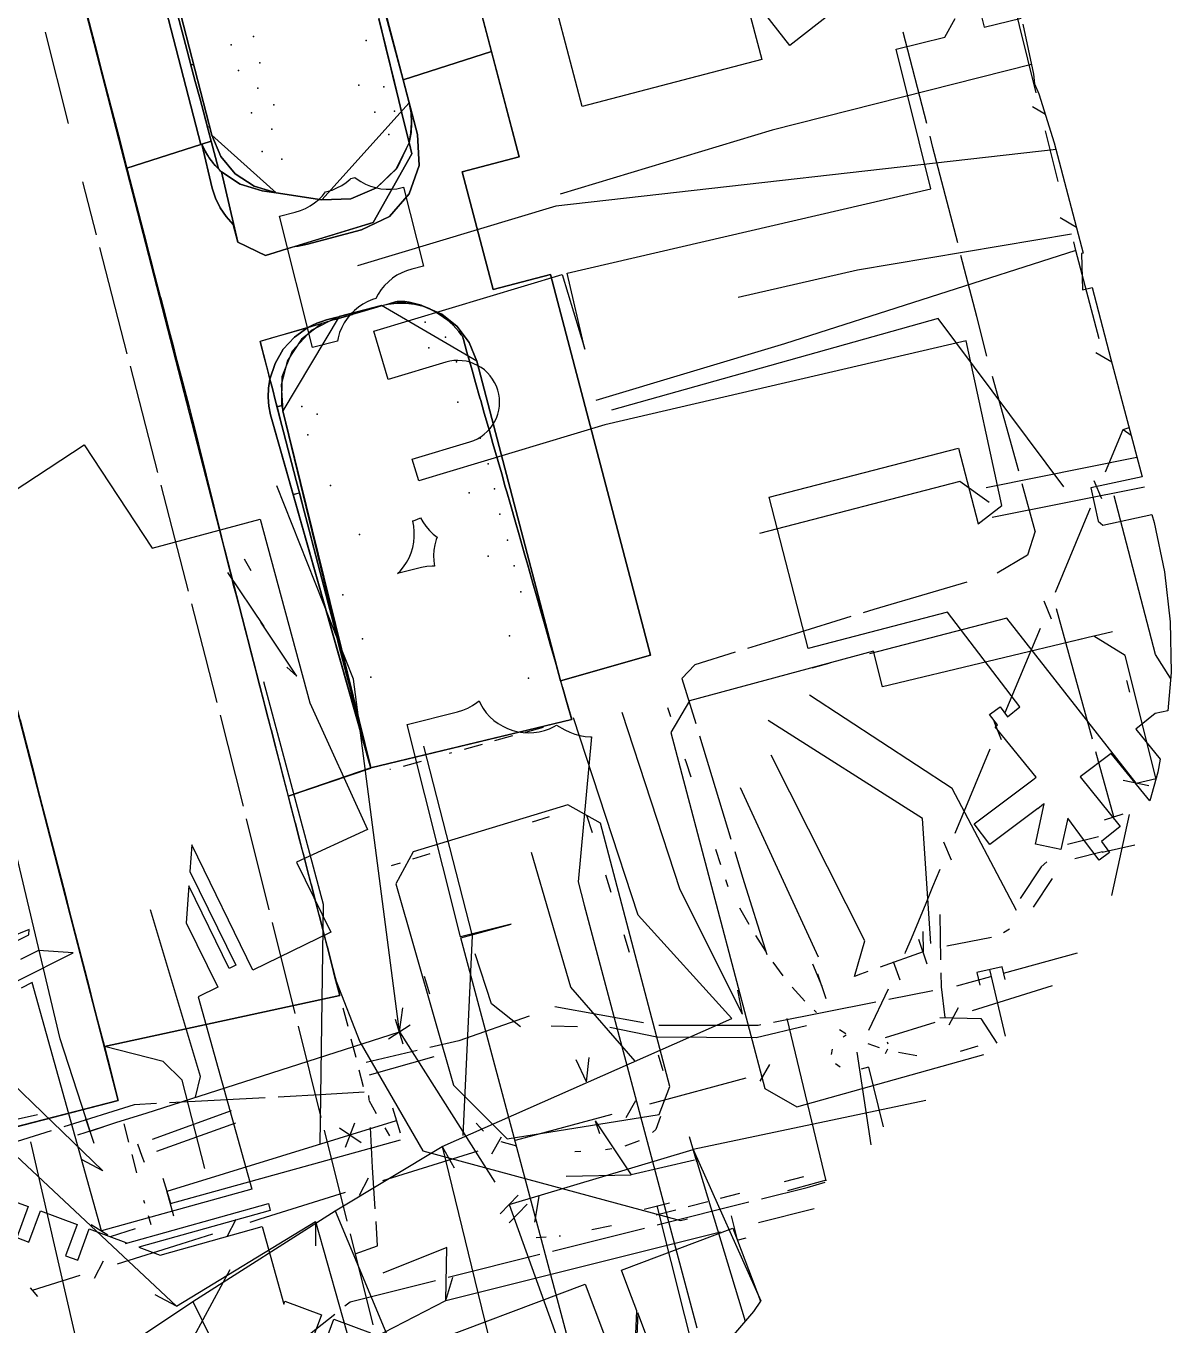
# Model space of a CAD drawing. Header units: metres. Extents: x 17314 to 17509, y 13897 to 14299.
# Drawn here: x 17465.16 to 17509.14, y 13956.07 to 14005.99 of the extents above; entities that cross this region are included whole.
import ezdxf

# ---------------------------------------------------------------- set-up
doc = ezdxf.new("R2010")
doc.units = ezdxf.units.M
for name, color, linetype in [('BOUNDARY', 7, 'Continuous'), ('BUSH', 7, 'Continuous'), ('CURB', 7, 'Continuous'), ('ELECTR_CABLE', 7, 'Continuous'), ('ELECTR_CABLE_COMM', 7, 'Continuous'), ('GRASS', 7, 'Continuous'), ('GROUND', 7, 'Continuous'), ('HEAT', 7, 'Continuous'), ('LAMP', 7, 'Continuous'), ('OVERHEAD_POWER_LINE', 7, 'Continuous'), ('ROAD', 7, 'Continuous'), ('SEWER', 7, 'Continuous'), ('SIDEWALK_PATH', 7, 'Continuous'), ('TREE', 7, 'Continuous'), ('WATER_PIPELINE', 7, 'Continuous')]:
    doc.layers.add(name, color=color, linetype=linetype)

msp = doc.modelspace()

# ---------------------------------------------------------------- linework, layer by layer
at = {"layer": 'BOUNDARY'}
msp.add_lwpolyline([(17478.03, 14024.071), (17484.112, 14000.963), (17481.92, 14000.389), (17483.107, 13995.859), (17485.311, 13996.436), (17487.494, 13988.105), (17489.154, 13981.81), (17485.699, 13980.826), (17486.124, 13979.345), (17478.414, 13977.478), (17475.237, 13976.398), (17477.213, 13968.739), (17468.173, 13966.77), (17468.706, 13964.704), (17463.032, 13963.237), (17462.208, 13962.793), (17463.279, 13958.479), (17444.112, 13947.837)], dxfattribs=at)
at = {"layer": 'BUSH'}
for p in [(17473.907, 14005.589), (17473.047, 14005.263), (17474.143, 14004.574), (17473.329, 14004.28), (17474.071, 14003.598), (17477.947, 14003.71), (17478.906, 14003.655), (17473.819, 14002.65), (17474.679, 14002.961), (17478.565, 14002.676), (17479.322, 14002.72), (17474.604, 14002.028), (17479.099, 14001.815), (17474.234, 14001.168), (17474.994, 14000.878), (17480.492, 13994.609), (17480.634, 13993.622), (17481.276, 13994.029), (17481.697, 13993.085), (17482.613, 13990.151), (17482.917, 13989.164), (17483.164, 13988.206), (17482.188, 13988.045), (17483.368, 13987.234), (17483.658, 13986.233), (17482.918, 13985.621), (17483.919, 13985.246), (17484.166, 13984.245)]:
    msp.add_point(p, dxfattribs=at)
at = {"layer": 'CURB'}
for points in [[(17468.708, 13964.699), (17413.628, 14177.812), (17409.56, 14179.827), (17391.346, 14172.16), (17389.512, 14169.307), (17396.492, 13931.016)], [(17447.935, 14111.306), (17443.825, 14110.262), (17441.658, 14106.605), (17475.238, 13976.398)], [(17470.339, 13995.526), (17470.503, 13994.896)], [(17485.699, 13980.826), (17482.48, 13993.109), (17478.817, 13995.25), (17477.187, 13994.823), (17475.034, 13991.204), (17478.414, 13977.478)], [(17480.539, 13995.176), (17480.643, 13995.131)], [(17477.022, 13994.708), (17477.71, 13994.908)], [(17474.686, 13994.027), (17475.374, 13994.228)], [(17475.854, 13994.367), (17476.542, 13994.568)], [(17481.548, 13994.509), (17481.567, 13994.491)], [(17474.32, 13993.231), (17474.154, 13993.872)], [(17474.625, 13992.054), (17474.446, 13992.747)], [(17482.434, 13992.288), (17482.6, 13991.704)], [(17474.931, 13990.876), (17474.751, 13991.57)], [(17471.558, 13990.849), (17471.734, 13990.143)], [(17483.1, 13989.948), (17483.297, 13989.259)], [(17475.541, 13988.521), (17475.361, 13989.215)], [(17472.446, 13987.275), (17472.622, 13986.569)], [(17484.433, 13985.268), (17484.63, 13984.579)], [(17476.674, 13984.158), (17476.584, 13984.505)], [(17473.479, 13983.214), (17473.534, 13983.002)], [(17506.895, 13982.707), (17506.193, 13982.54)], [(17507.384, 13981.806), (17506.181, 13982.537), (17498.067, 13980.602), (17497.717, 13981.965), (17490.643, 13980.057), (17489.937, 13978.837), (17493.536, 13965.161), (17494.773, 13964.453), (17501.949, 13966.464)], [(17505.707, 13982.424), (17505.004, 13982.256)], [(17508.567, 13977.047), (17507.384, 13981.806)], [(17496.042, 13981.507), (17495.346, 13981.316)], [(17477.685, 13980.28), (17477.505, 13980.973)], [(17507.562, 13980.394), (17507.441, 13980.841)], [(17485.767, 13980.589), (17485.963, 13979.9)], [(17489.8, 13979.8), (17489.916, 13979.458)], [(17486.1, 13979.419), (17486.121, 13979.344)], [(17474.578, 13978.952), (17474.76, 13978.247)], [(17483.852, 13978.71), (17483.162, 13978.518)], [(17485.024, 13979.038), (17484.334, 13978.845)], [(17482.681, 13978.383), (17481.991, 13978.19)], [(17480.337, 13977.728), (17479.647, 13977.535)], [(17481.509, 13978.056), (17481.412, 13978.029)], [(17490.467, 13977.827), (17490.516, 13977.683)], [(17490.516, 13977.683), (17490.698, 13977.143)], [(17479.165, 13977.415), (17479.134, 13977.418)], [(17465.776, 13976.075), (17465.597, 13976.77)], [(17487.233, 13975.358), (17485.976, 13976.06), (17480.038, 13974.259), (17479.367, 13973.026), (17481.587, 13965.284), (17483.65, 13963.226), (17489.489, 13964.161), (17489.896, 13965.244), (17487.233, 13975.358)], [(17486.694, 13975.664), (17486.908, 13974.996)], [(17475.498, 13975.386), (17475.68, 13974.682)], [(17484.612, 13975.409), (17485.266, 13975.612)], [(17475.805, 13974.198), (17475.987, 13973.493)], [(17480.019, 13973.986), (17480.69, 13974.194)], [(17491.641, 13974.354), (17491.84, 13973.766)], [(17479.207, 13973.734), (17479.542, 13973.838)], [(17466.687, 13972.537), (17466.508, 13973.232)], [(17487.423, 13973.374), (17487.629, 13972.703)], [(17492.032, 13973.196), (17492.124, 13972.925)], [(17476.112, 13973.009), (17476.293, 13972.305)], [(17476.418, 13971.821), (17476.6, 13971.116)], [(17492.574, 13972.104), (17492.771, 13971.745)], [(17492.771, 13971.745), (17492.927, 13971.475)], [(17476.725, 13970.632), (17476.906, 13969.928)], [(17488.127, 13971.075), (17488.333, 13970.404)], [(17493.181, 13971.045), (17493.565, 13970.433)], [(17493.849, 13970.021), (17494.232, 13969.486)], [(17477.072, 13969.285), (17477.987, 13966.955)], [(17480.668, 13968.788), (17480.471, 13969.462)], [(17494.589, 13969.05), (17495.079, 13968.52)], [(17477.338, 13968.255), (17477.52, 13967.551)], [(17495.436, 13968.17), (17495.531, 13968.081)], [(17496.406, 13967.431), (17496.657, 13967.27)], [(17472.037, 13962.093), (17471.162, 13965.485), (17470.436, 13966.205), (17468.173, 13966.77)], [(17477.645, 13967.066), (17477.826, 13966.362)], [(17477.987, 13966.955), (17480.4, 13962.772), (17490.298, 13960.083), (17490.57, 13960.159)], [(17497.499, 13966.892), (17497.929, 13966.742)], [(17501.051, 13966.598), (17501.742, 13966.806)], [(17489.451, 13966.454), (17489.619, 13965.852)], [(17498.673, 13966.559), (17499.383, 13966.432)], [(17477.951, 13965.878), (17478.117, 13965.235)], [(17478.336, 13964.716), (17478.617, 13964.2)], [(17469.117, 13963.104), (17468.938, 13963.799)], [(17478.944, 13963.651), (17479.13, 13963.338)], [(17482.735, 13963.525), (17482.46, 13963.824)], [(17489.528, 13964.087), (17489.353, 13963.591)], [(17488.713, 13963.144), (17488.161, 13962.947)], [(17489.353, 13963.591), (17489.229, 13963.466)], [(17484.02, 13962.939), (17483.415, 13963.113)], [(17486.475, 13962.746), (17486.24, 13962.733)], [(17487.671, 13962.846), (17487.428, 13962.801)], [(17469.421, 13961.925), (17469.242, 13962.62)], [(17494.297, 13961.584), (17495.044, 13961.777)], [(17494.421, 13961.239), (17495.905, 13961.655)], [(17469.729, 13960.747), (17469.695, 13960.862)], [(17490.603, 13960.626), (17491.351, 13960.819)], [(17491.835, 13960.945), (17492.582, 13961.139)], [(17469.973, 13959.923), (17469.871, 13960.267)], [(17489.372, 13960.306), (17490.119, 13960.5)], [(17486.893, 13959.74), (17487.65, 13959.892)], [(17484.761, 13959.436), (17485.146, 13959.457)], [(17485.644, 13959.501), (17485.696, 13959.505)], [(17395.155, 13915.057), (17398.874, 13914.351), (17404.749, 13917.521), (17404.392, 13918.181), (17406.152, 13919.131), (17406.509, 13918.472), (17429.462, 13930.862), (17440.578, 13936.77), (17456.483, 13945.373), (17469.552, 13951.806), (17473.008, 13958.212)]]:
    msp.add_lwpolyline(points, dxfattribs=at)
msp.add_lwpolyline([(17470.329, 14012.326), (17473.771, 14019.399), (17475.637, 14019.215), (17479.877, 14003.037), (17476.532, 13999.31), (17474.768, 13999.573), (17472.306, 14001.791), (17470.122, 14010.264)], close=True, dxfattribs=at)
at = {"layer": 'ELECTR_CABLE'}
for points in [[(17465.897, 14005.747), (17466.784, 14002.239)], [(17499.762, 14002.239), (17498.853, 14005.75)], [(17503.779, 14004.511), (17493.818, 14001.983)], [(17493.818, 14001.983), (17485.683, 13999.533)], [(17500, 14001.319), (17499.887, 14001.755)], [(17500.341, 14000), (17500, 14001.319)], [(17467.877, 13997.96), (17467.35, 14000)], [(17500.949, 13997.653), (17500.341, 14000)], [(17469.054, 13993.396), (17468.002, 13997.476)], [(17501.682, 13994.821), (17501.075, 13997.169)], [(17502.074, 13993.309), (17501.682, 13994.822)], [(17470.232, 13988.832), (17469.179, 13992.912)], [(17503.292, 13988.881), (17502.292, 13992.516)], [(17471.409, 13984.268), (17470.356, 13988.348)], [(17477.74, 13980.889), (17474.794, 13988.319)], [(17503.925, 13986.581), (17503.425, 13988.399)], [(17503.925, 13986.581), (17503.629, 13985.654)], [(17503.629, 13985.654), (17502.472, 13984.959)], [(17501.297, 13984.616), (17500, 13984.236)], [(17500, 13984.236), (17497.734, 13983.574)], [(17472.06, 13981.744), (17471.534, 13983.784)], [(17496.84, 13983.298), (17494.704, 13982.638)], [(17497.734, 13983.574), (17497.318, 13983.445)], [(17506.125, 13978.585), (17504.747, 13983.594)], [(17494.704, 13982.638), (17492.877, 13982.073)], [(17472.511, 13979.996), (17472.06, 13981.744)], [(17492.399, 13981.926), (17490.85, 13981.447)], [(17490.85, 13981.447), (17490.359, 13980.918)], [(17479.503, 13967.339), (17477.74, 13980.889)], [(17490.359, 13980.918), (17490.886, 13979.192)], [(17500.739, 13976.692), (17495.252, 13980.274)], [(17490.285, 13972.796), (17488.066, 13979.614)], [(17473.511, 13976.01), (17472.636, 13979.512)], [(17488.681, 13971.818), (17486.191, 13979.406)], [(17499.593, 13975.535), (17493.668, 13979.301)], [(17491.032, 13978.714), (17492.242, 13974.747)], [(17482.312, 13971.031), (17480.444, 13978.313)], [(17497.388, 13970.837), (17493.785, 13977.971)], [(17506.946, 13975.598), (17506.257, 13978.103)], [(17495.609, 13970.208), (17492.602, 13976.718)], [(17503.205, 13972.002), (17500.739, 13976.692)], [(17506.59, 13975.481), (17507.303, 13975.716)], [(17474.509, 13972.024), (17473.633, 13975.525)], [(17499.922, 13970.731), (17499.593, 13975.535)], [(17506.361, 13974.835), (17505.165, 13974.537)], [(17486.093, 13969.056), (17484.584, 13974.236)], [(17492.388, 13974.268), (17492.688, 13973.285)], [(17506.506, 13974.253), (17505.445, 13973.988)], [(17507.748, 13974.507), (17506.502, 13974.231)], [(17504.153, 13973.684), (17503.349, 13972.456)], [(17504.377, 13973.873), (17504.153, 13973.684)], [(17492.688, 13973.285), (17493.617, 13970.307)], [(17504.573, 13973.231), (17503.851, 13972.127)], [(17492.69, 13968.02), (17490.285, 13972.796)], [(17492.27, 13967.85), (17488.681, 13971.818)], [(17500.259, 13971.852), (17500.294, 13970.102)], [(17475.506, 13968.037), (17474.63, 13971.539)], [(17499.633, 13970.418), (17499.618, 13971.198)], [(17502.704, 13971.153), (17502.94, 13971.299)], [(17481.96, 13963.36), (17482.312, 13971.031)], [(17496.99, 13969.47), (17497.388, 13970.837)], [(17499.782, 13969.945), (17499.456, 13970.891)], [(17500.529, 13970.64), (17502.247, 13970.971)], [(17483.046, 13968.412), (17482.411, 13970.336)], [(17499.619, 13970.418), (17497.971, 13969.829)], [(17505.544, 13970.357), (17502.696, 13969.581)], [(17495.74, 13969.08), (17495.388, 13969.945)], [(17497.5, 13969.661), (17497.21, 13969.557)], [(17495.903, 13968.607), (17495.577, 13969.553)], [(17497.21, 13969.557), (17496.99, 13969.47)], [(17500.304, 13969.602), (17500.314, 13969.074)], [(17502.214, 13969.45), (17500.908, 13969.094)], [(17488.559, 13966.213), (17486.093, 13969.056)], [(17492.69, 13968.02), (17492.509, 13968.936)], [(17500, 13968.914), (17498.302, 13968.578)], [(17500.314, 13969.074), (17500.45, 13967.885)], [(17479.503, 13967.339), (17479.635, 13968.264)], [(17484.162, 13967.534), (17483.046, 13968.412)], [(17488.887, 13967.688), (17485.475, 13968.295)], [(17497.811, 13968.481), (17493.877, 13967.703)], [(17481.15, 13962.93), (17492.27, 13967.85)], [(17484.49, 13967.947), (17481.789, 13966.993)], [(17494.384, 13967.85), (17495.887, 13961.611)], [(17500.26, 13967.885), (17501.84, 13967.851)], [(17501.84, 13967.851), (17502.457, 13966.904)], [(17476.503, 13964.051), (17475.627, 13967.552)], [(17485.329, 13967.572), (17486.347, 13967.546)], [(17487.592, 13967.514), (17489.391, 13967.15)], [(17489.391, 13967.15), (17493.212, 13967.124)], [(17493.28, 13967.585), (17489.466, 13967.585)], [(17493.212, 13967.124), (17495.143, 13967.585)], [(17493.387, 13967.606), (17493.28, 13967.585)], [(17470.95, 13956.8), (17460.051, 13967.007)], [(17481.789, 13966.993), (17480.673, 13966.733)], [(17480.186, 13966.62), (17478.234, 13966.164)], [(17478.359, 13965.683), (17480.841, 13966.388)], [(17486.695, 13965.419), (17486.301, 13966.266)], [(17486.695, 13965.419), (17486.795, 13966.348)], [(17474.355, 13964.804), (17470.67, 13964.61)], [(17476.682, 13964.926), (17474.855, 13964.83)], [(17478.153, 13965.025), (17476.682, 13964.926)], [(17478.34, 13964.727), (17478.332, 13964.886)], [(17469.318, 13964.539), (17466.612, 13963.689)], [(17470.171, 13964.584), (17469.318, 13964.539)], [(17470.02, 13963.22), (17473.058, 13964.31)], [(17470.189, 13962.749), (17473.227, 13963.84)], [(17478.471, 13962.122), (17478.393, 13963.663)], [(17466.135, 13963.54), (17464.374, 13962.987)], [(17477.5, 13960.064), (17476.624, 13963.566)], [(17469.627, 13962.548), (17469.459, 13963.018)], [(17477.04, 13960.46), (17481.15, 13962.93)], [(17481.15, 13962.93), (17484.283, 13950.057)], [(17481.15, 13962.93), (17481.606, 13962.115)], [(17490.792, 13962.821), (17493.384, 13957.002)], [(17469.712, 13962.312), (17469.627, 13962.548)], [(17478.576, 13960.543), (17478.471, 13962.122)], [(17493.416, 13960.925), (17495.167, 13961.363)], [(17495.167, 13961.363), (17495.863, 13961.556)], [(17483.722, 13960.7), (17487.085, 13951.346)], [(17489.403, 13959.919), (17492.931, 13960.803)], [(17471.57, 13956.97), (17477.04, 13960.46)], [(17477.04, 13960.46), (17481.713, 13949.263)], [(17470.95, 13956.8), (17476.28, 13960.05)], [(17476.28, 13960.05), (17479.866, 13947.344)], [(17476.28, 13960.05), (17476.284, 13959.116)], [(17478.67, 13959.12), (17478.609, 13960.044)], [(17485.39, 13958.914), (17488.918, 13959.798)], [(17478.498, 13956.077), (17477.622, 13959.579)], [(17477.807, 13958.803), (17478.67, 13959.12)], [(17481.376, 13957.909), (17484.905, 13958.793)], [(17477.615, 13956.967), (17480.891, 13957.788)], [(17470.95, 13956.8), (17470.122, 13957.233)], [(17467.63, 13954.34), (17471.57, 13956.97)], [(17471.57, 13956.97), (17477.658, 13944.586)], [(17477.411, 13956.805), (17477.615, 13956.967)], [(17474.173, 13954.23), (17477.02, 13956.494)]]:
    msp.add_lwpolyline(points, dxfattribs=at)
at = {"layer": 'ELECTR_CABLE_COMM'}
for points in [[(17503.961, 14003.42), (17502.997, 14007.322)], [(17504.318, 14002.585), (17503.82, 14002.885)], [(17504.803, 14000.013), (17504.321, 14001.964)], [(17505.511, 13998.249), (17504.889, 13998.612)], [(17505.327, 13997.987), (17497.1, 13996.604)], [(17505.492, 13997.361), (17505.404, 13997.697)], [(17505.492, 13997.361), (17494.294, 13993.778)], [(17505.848, 13996.005), (17505.492, 13997.361)], [(17497.1, 13996.604), (17492.52, 13995.551)], [(17506.384, 13993.968), (17505.848, 13996.005)], [(17494.294, 13993.778), (17487.055, 13991.598)], [(17506.868, 13993.071), (17506.25, 13993.431)], [(17506.626, 13988.859), (17507.3, 13990.48)], [(17507.3, 13990.48), (17507.531, 13990.556)], [(17507.3, 13990.48), (17507.608, 13990.264)], [(17506.481, 13987.82), (17506.195, 13988.513)], [(17508.542, 13981.839), (17506.957, 13987.941)], [(17504.702, 13984.232), (17506.05, 13987.474)], [(17504.557, 13983.193), (17504.271, 13983.886)], [(17502.831, 13983.234), (17497.556, 13981.865)], [(17507.799, 13976.895), (17502.831, 13983.234)], [(17502.778, 13979.604), (17504.126, 13982.847)], [(17509.125, 13980.929), (17508.542, 13981.839)], [(17476.589, 13972.231), (17474.303, 13980.791)], [(17502.633, 13978.565), (17502.347, 13979.258)], [(17500.853, 13974.977), (17502.202, 13978.219)], [(17508.288, 13976.792), (17507.31, 13976.998)], [(17507.799, 13976.895), (17508.575, 13977.076)], [(17506.87, 13972.576), (17507.548, 13975.696)], [(17466.478, 13967.068), (17464.635, 13974.845)], [(17500.708, 13973.938), (17500.423, 13974.631)], [(17500, 13972.926), (17500.277, 13973.592)], [(17499.733, 13972.284), (17500, 13972.926)], [(17476.46, 13963.026), (17476.589, 13972.231)], [(17499.171, 13970.931), (17499.733, 13972.284)], [(17471.869, 13965.619), (17469.947, 13972.031)], [(17498.948, 13970.394), (17499.171, 13970.931)], [(17498.927, 13970.351), (17498.948, 13970.394)], [(17498.734, 13969.32), (17498.481, 13970.026)], [(17468.115, 13961.993), (17460.373, 13969.477)], [(17497.537, 13967.407), (17498.287, 13968.995)], [(17504.582, 13969.11), (17501.504, 13968.147)], [(17500.962, 13968.255), (17500.614, 13967.591)], [(17479.656, 13966.863), (17479.35, 13967.815)], [(17500.072, 13967.7), (17498.166, 13967.103)], [(17472.85, 13965.203), (17479.503, 13967.339)], [(17479.081, 13967.071), (17479.925, 13967.607)], [(17479.503, 13967.339), (17483.171, 13961.567)], [(17496.547, 13967.147), (17496.661, 13967.223)], [(17467.623, 13963.526), (17466.478, 13967.068)], [(17496.099, 13966.47), (17496.136, 13966.676)], [(17498.249, 13966.678), (17498.168, 13966.489)], [(17498.246, 13966.95), (17498.26, 13966.881)], [(17497.08, 13966.562), (17497.615, 13963.001)], [(17493.363, 13965.439), (17493.737, 13966.089)], [(17496.43, 13965.987), (17496.256, 13966.109)], [(17497.523, 13965.981), (17497.237, 13965.9)], [(17497.523, 13965.981), (17498.082, 13963.694)], [(17469.773, 13964.216), (17472.85, 13965.203)], [(17471.669, 13964.824), (17471.869, 13965.619)], [(17489.122, 13964.567), (17492.826, 13965.568)], [(17488.212, 13964.047), (17488.585, 13964.696)], [(17499.729, 13964.695), (17490.792, 13962.821)], [(17468.654, 13963.868), (17469.773, 13964.216)], [(17479.542, 13963.449), (17479.248, 13964.405)], [(17483.97, 13963.175), (17487.674, 13964.176)], [(17468.099, 13963.679), (17467.147, 13963.373)], [(17467.78, 13963.051), (17467.466, 13964.001)], [(17467.623, 13963.526), (17468.654, 13963.868)], [(17470.581, 13961.221), (17479.395, 13963.927)], [(17477.21, 13963.647), (17478.039, 13963.087)], [(17477.783, 13963.825), (17477.418, 13962.894)], [(17470.71, 13960.741), (17479.551, 13963.185)], [(17483.06, 13962.654), (17483.433, 13963.304)], [(17490.936, 13962.342), (17490.648, 13963.3)], [(17478.865, 13961.623), (17482.526, 13962.771)], [(17483.722, 13960.7), (17490.792, 13962.821)], [(17490.792, 13962.821), (17492.788, 13956.222)], [(17468.115, 13961.993), (17467.294, 13962.439)], [(17470.727, 13960.743), (17470.434, 13961.699)], [(17477.976, 13961.067), (17478.323, 13961.731)], [(17470.843, 13960.259), (17470.577, 13961.223)], [(17474.162, 13960.148), (17477.434, 13961.174)], [(17484.072, 13961.057), (17483.372, 13960.343)], [(17484.418, 13960.717), (17483.718, 13960.003)], [(17484.706, 13960.024), (17484.875, 13961.01)], [(17488.906, 13960.528), (17489.876, 13960.772)], [(17489.391, 13960.65), (17490.995, 13954.28)], [(17473.773, 13960.027), (17474.162, 13960.148)], [(17467.668, 13959.938), (17468.304, 13959.541)], [(17469.354, 13959.766), (17468.402, 13959.461)], [(17472.884, 13959.47), (17473.231, 13960.134)], [(17468.681, 13958.43), (17471.127, 13959.197)], [(17471.127, 13959.197), (17472.342, 13959.578)], [(17467.791, 13957.874), (17468.138, 13958.538)], [(17465.419, 13957.408), (17467.249, 13957.982)], [(17465.419, 13957.408), (17465.338, 13957.506)], [(17465.617, 13957.169), (17465.419, 13957.408)]]:
    msp.add_lwpolyline(points, dxfattribs=at)
at = {"layer": 'GRASS'}
for points in [[(17479.875, 14001.506), (17479.95, 14001.886), (17479.975, 14002.272), (17479.951, 14002.657), (17479.877, 14003.037), (17479.645, 14003.923), (17475.57, 14019.139), (17479.311, 14003.816), (17479.478, 14003.129), (17479.597, 14002.643)], [(17475.034, 13991.204), (17478.414, 13977.478), (17486.121, 13979.345), (17486.1, 13979.419), (17485.963, 13979.9), (17485.767, 13980.589), (17485.63, 13981.07), (17485.522, 13981.448), (17485.433, 13981.759), (17485.296, 13982.239), (17485.1, 13982.929), (17484.963, 13983.409), (17484.767, 13984.098), (17484.63, 13984.579), (17484.433, 13985.268), (17484.296, 13985.749), (17484.1, 13986.438), (17483.963, 13986.919), (17483.767, 13987.608), (17483.63, 13988.089), (17483.574, 13988.285), (17483.434, 13988.778), (17483.297, 13989.259), (17483.1, 13989.948), (17482.963, 13990.429), (17482.767, 13991.118), (17482.63, 13991.599), (17482.6, 13991.704), (17482.434, 13992.288), (17482.297, 13992.769), (17482.1, 13993.458), (17481.964, 13993.939), (17481.927, 13994.069), (17481.884, 13994.127), (17481.784, 13994.254), (17481.678, 13994.375), (17481.567, 13994.491), (17481.331, 13994.713), (17481.066, 13994.896), (17480.929, 13994.982), (17480.788, 13995.06), (17480.643, 13995.131), (17480.421, 13995.227), (17480.089, 13995.304), (17479.752, 13995.343), (17479.413, 13995.344), (17479.074, 13995.306), (17478.878, 13995.248), (17478.19, 13995.048), (17477.71, 13994.908), (17477.022, 13994.708), (17476.528, 13994.564), (17475.739, 13993.952), (17475.206, 13993.139), (17474.96, 13992.198)], [(17482.48, 13993.109), (17482.187, 13993.828), (17481.729, 13994.439), (17481.131, 13994.914), (17480.421, 13995.227), (17480.643, 13995.131), (17480.788, 13995.06), (17480.929, 13994.982), (17481.066, 13994.896), (17481.331, 13994.713), (17481.567, 13994.491), (17481.678, 13994.375), (17481.784, 13994.254), (17481.884, 13994.127), (17481.927, 13994.069), (17481.964, 13993.939), (17482.1, 13993.458), (17482.297, 13992.769), (17482.434, 13992.288), (17482.6, 13991.704), (17482.63, 13991.599), (17482.767, 13991.118), (17482.963, 13990.429), (17483.1, 13989.948), (17483.297, 13989.259), (17483.434, 13988.778), (17483.574, 13988.285), (17483.63, 13988.089), (17483.767, 13987.608), (17483.963, 13986.919), (17484.1, 13986.438), (17484.296, 13985.749), (17484.433, 13985.268), (17484.63, 13984.579), (17484.767, 13984.098), (17484.963, 13983.409), (17485.1, 13982.929), (17485.296, 13982.239), (17485.433, 13981.759), (17485.522, 13981.448), (17485.63, 13981.07), (17485.699, 13980.826)]]:
    msp.add_lwpolyline(points, close=True, dxfattribs=at)
msp.add_lwpolyline([(17470.122, 14010.264), (17472.306, 14001.791), (17472.65, 14000.978), (17473.203, 14000.312), (17473.923, 13999.831), (17474.768, 13999.573), (17476.532, 13999.31), (17477.636, 13999.35), (17478.623, 13999.769), (17479.399, 14000.508), (17479.875, 14001.506), (17479.597, 14002.643), (17479.478, 14003.129), (17479.303, 14003.847), (17479.184, 14004.333), (17479.009, 14005.051), (17478.891, 14005.537), (17478.715, 14006.255)], dxfattribs=at)
at = {"layer": 'GROUND'}
for points in [[(17475.637, 14019.215), (17479.645, 14003.923), (17479.877, 14003.037), (17479.951, 14002.658), (17479.975, 14002.275), (17479.951, 14001.892), (17479.877, 14001.513), (17479.402, 14000.512), (17478.626, 13999.771), (17477.638, 13999.35), (17476.532, 13999.31), (17474.768, 13999.573), (17473.923, 13999.831), (17473.203, 14000.312), (17472.65, 14000.978), (17472.306, 14001.791), (17472.221, 14002.124), (17471.605, 14004.51), (17470.342, 14009.412)], [(17464.937, 13979.33), (17465.168, 13978.433), (17465.293, 13977.949), (17465.472, 13977.254), (17465.597, 13976.77), (17465.776, 13976.075), (17465.9, 13975.591), (17466.079, 13974.896), (17466.204, 13974.412), (17466.383, 13973.717), (17466.508, 13973.232), (17466.687, 13972.537), (17466.812, 13972.053), (17466.991, 13971.358), (17467.116, 13970.874), (17467.295, 13970.179), (17467.419, 13969.695), (17467.598, 13969), (17467.723, 13968.516), (17467.902, 13967.821), (17468.173, 13966.77), (17468.288, 13966.322), (17468.706, 13964.704), (17468.705, 13964.703), (17468.288, 13966.321), (17463.486, 13984.904)]]:
    msp.add_lwpolyline(points, dxfattribs=at)
msp.add_lwpolyline([(17486.124, 13979.345), (17478.414, 13977.478), (17478.413, 13977.477), (17474.56, 13991.046), (17475.43, 13987.985), (17478.408, 13977.499), (17478.287, 13977.965), (17478.117, 13978.619), (17477.991, 13979.103), (17477.811, 13979.796), (17477.722, 13980.139), (17475.034, 13991.204), (17475.022, 13991.256), (17475.011, 13991.308), (17475, 13991.361), (17474.991, 13991.413), (17475.007, 13992.518), (17475.404, 13993.512), (17476.125, 13994.305), (17477.111, 13994.802), (17476.705, 13994.696), (17478.817, 13995.25), (17478.881, 13995.266), (17478.945, 13995.281), (17479.01, 13995.294), (17479.074, 13995.306), (17479.413, 13995.344), (17479.752, 13995.343), (17480.089, 13995.304), (17480.421, 13995.227), (17481.131, 13994.914), (17481.729, 13994.439), (17482.187, 13993.828), (17482.48, 13993.109), (17485.699, 13980.826)], close=True, dxfattribs=at)
at = {"layer": 'HEAT'}
for points in [[(17480.431, 13996.76), (17479.98, 13996.646), (17479.783, 13996.586), (17479.593, 13996.507), (17479.411, 13996.41), (17479.24, 13996.295), (17479.081, 13996.165), (17478.935, 13996.019), (17478.804, 13995.859), (17478.69, 13995.688), (17478.599, 13995.517), (17478.478, 13995.481), (17478.288, 13995.402), (17478.106, 13995.304), (17477.935, 13995.19), (17477.776, 13995.059), (17477.63, 13994.913), (17477.499, 13994.754), (17477.385, 13994.582), (17477.288, 13994.401), (17477.209, 13994.21), (17477.149, 13994.013), (17477.122, 13993.873), (17476.165, 13993.632), (17474.895, 13998.688), (17475.505, 13998.841), (17475.702, 13998.901), (17475.893, 13998.98), (17476.074, 13999.077), (17476.246, 13999.191), (17476.405, 13999.322), (17476.551, 13999.468), (17476.671, 13999.615), (17476.72, 13999.628), (17476.917, 13999.687), (17477.108, 13999.766), (17477.29, 13999.864), (17477.461, 13999.978), (17477.62, 14000.109), (17477.645, 14000.134), (17477.795, 14000.172), (17477.849, 14000.128), (17478.02, 14000.014), (17478.202, 13999.917), (17478.392, 13999.838), (17478.59, 13999.778), (17478.792, 13999.738), (17478.997, 13999.718), (17479.203, 13999.718), (17479.408, 13999.738), (17479.61, 13999.779), (17479.669, 13999.794)], [(17480.056, 13986.765), (17480.016, 13986.967), (17480.015, 13986.968), (17480.106, 13986.996), (17480.296, 13987.075), (17480.321, 13987.088), (17480.406, 13986.935), (17480.523, 13986.765), (17480.657, 13986.608), (17480.805, 13986.465), (17480.951, 13986.349), (17480.915, 13986.253), (17480.863, 13986.054), (17480.83, 13985.85), (17480.818, 13985.644), (17480.826, 13985.438), (17480.853, 13985.237), (17480.758, 13985.237), (17480.553, 13985.216), (17480.351, 13985.176), (17479.436, 13984.946), (17479.536, 13985.046), (17479.666, 13985.206), (17479.781, 13985.377), (17479.878, 13985.559), (17479.957, 13985.749), (17480.016, 13985.947), (17480.056, 13986.149), (17480.076, 13986.354), (17480.076, 13986.56)]]:
    msp.add_lwpolyline(points, close=True, dxfattribs=at)
for points in [[(17500.199, 13994.755), (17487.654, 13991.224)], [(17505.021, 13988.279), (17500.199, 13994.755)], [(17502.039, 13988.259), (17507.832, 13989.416)], [(17501.034, 13988.482), (17493.34, 13986.485)], [(17502.154, 13987.685), (17501.034, 13988.482)], [(17502.269, 13987.112), (17508.131, 13988.283)], [(17486.215, 13954.64), (17481.861, 13970.957), (17483.794, 13971.473), (17481.854, 13970.985), (17479.802, 13979.15), (17481.742, 13979.638), (17481.939, 13979.698), (17482.13, 13979.777), (17482.311, 13979.874), (17482.483, 13979.989), (17482.563, 13980.054), (17482.615, 13979.942), (17482.721, 13979.765), (17482.843, 13979.6), (17482.982, 13979.447), (17483.134, 13979.308), (17483.299, 13979.185), (17483.476, 13979.079), (17483.662, 13978.991), (17483.856, 13978.921), (17484.056, 13978.87), (17484.26, 13978.84), (17484.466, 13978.83), (17484.671, 13978.839), (17484.875, 13978.869), (17485.075, 13978.919), (17485.27, 13978.988), (17485.456, 13979.076), (17485.541, 13979.127), (17485.864, 13978.945), (17486.048, 13978.853), (17486.241, 13978.78), (17486.44, 13978.725), (17486.643, 13978.691), (17486.848, 13978.676), (17486.879, 13978.677), (17486.374, 13973.102), (17486.601, 13972.2), (17490.934, 13955.96)]]:
    msp.add_lwpolyline(points, dxfattribs=at)
at = {"layer": 'LAMP'}
msp.add_point((17477.333, 13984.127), dxfattribs=at)
at = {"layer": 'OVERHEAD_POWER_LINE'}
for points in [[(17473.811, 13985.057), (17473.556, 13985.507)], [(17472.905, 13984.991), (17474.296, 13982.914)], [(17475.572, 13981.009), (17474.181, 13983.086)], [(17475.183, 13981.349), (17475.572, 13981.009)], [(17487.02, 13963.919), (17488.411, 13961.842)], [(17487.02, 13963.919), (17487.188, 13963.428)], [(17490.846, 13962.41), (17488.411, 13961.842)], [(17485.912, 13961.787), (17488.411, 13961.842)]]:
    msp.add_lwpolyline(points, dxfattribs=at)
at = {"layer": 'ROAD'}
msp.add_lwpolyline([(17464.937, 13979.33), (17465.168, 13978.433), (17465.293, 13977.949), (17465.472, 13977.254), (17465.597, 13976.77), (17465.776, 13976.075), (17465.9, 13975.591), (17466.079, 13974.896), (17466.204, 13974.412), (17466.383, 13973.717), (17466.508, 13973.232), (17466.687, 13972.537), (17466.812, 13972.053), (17466.991, 13971.358), (17467.116, 13970.874), (17467.295, 13970.179), (17467.419, 13969.695), (17467.598, 13969), (17467.723, 13968.516), (17467.902, 13967.821), (17468.173, 13966.77), (17477.213, 13968.739), (17477.031, 13969.443), (17476.906, 13969.928), (17476.725, 13970.632), (17476.6, 13971.116), (17476.418, 13971.821), (17476.293, 13972.305), (17476.112, 13973.009), (17475.987, 13973.493), (17475.805, 13974.198), (17475.68, 13974.682), (17475.498, 13975.386), (17475.373, 13975.87), (17475.192, 13976.575), (17475.067, 13977.059), (17474.885, 13977.763), (17474.76, 13978.247), (17474.578, 13978.952), (17474.454, 13979.436), (17474.272, 13980.14), (17474.147, 13980.625), (17473.965, 13981.329), (17473.84, 13981.813), (17473.659, 13982.517), (17473.534, 13983.002), (17473.479, 13983.214), (17473.348, 13983.705), (17473.219, 13984.188), (17473.139, 13984.486), (17473.038, 13984.893), (17472.918, 13985.378), (17472.802, 13985.843), (17465.485, 14014.217)], dxfattribs=at)
msp.add_lwpolyline([(17468.706, 13964.704), (17468.173, 13966.77), (17468.288, 13966.322)], close=True, dxfattribs=at)
at = {"layer": 'SEWER'}
for points in [[(17497.887, 14007.889), (17494.505, 14005.245), (17492.657, 14007.608), (17493.421, 14004.707), (17486.526, 14002.892), (17484.999, 14008.694)], [(17503.453, 14006.055), (17503.859, 14004.133), (17503.899, 14003.774), (17504.068, 14003.378), (17504.658, 14001.506), (17505.769, 13997.266), (17505.699, 13997.251), (17505.737, 13995.856), (17506.117, 13995.938), (17506.837, 13993.189), (17508.029, 13988.67), (17506.064, 13988.247), (17506.34, 13986.967), (17506.518, 13986.81), (17508.411, 13987.219), (17508.493, 13986.91), (17508.896, 13985.014), (17509.113, 13983.088), (17509.143, 13981.15), (17509.022, 13979.671), (17508.536, 13979.566), (17507.795, 13978.965), (17508.732, 13977.812), (17508.641, 13977.311), (17508.332, 13976.215), (17506.849, 13978.039), (17505.65, 13977.137), (17507.194, 13975.235), (17506.472, 13974.649), (17506.783, 13974.236), (17506.383, 13973.936), (17505.782, 13974.735), (17505.174, 13975.545), (17504.917, 13974.344), (17503.939, 13974.552), (17504.269, 13976.099), (17504.249, 13976.084), (17504.034, 13975.91), (17504.027, 13975.918), (17502.183, 13974.531), (17501.582, 13975.331), (17503.835, 13977.024), (17503.961, 13977.127), (17502.389, 13979.062), (17502.476, 13979.133), (17502.177, 13979.531), (17502.577, 13979.832), (17502.865, 13979.449), (17503.337, 13979.832), (17500.563, 13983.46), (17495.212, 13982.071), (17493.705, 13987.879), (17500.983, 13989.768), (17501.736, 13986.864), (17502.647, 13987.561), (17501.281, 13993.895), (17487.396, 13990.667), (17480.248, 13988.514), (17479.999, 13989.339), (17482.213, 13990.005), (17482.361, 13990.058), (17482.503, 13990.125), (17482.638, 13990.205), (17482.764, 13990.299), (17482.881, 13990.404), (17482.987, 13990.52), (17483.08, 13990.646), (17483.161, 13990.78), (17483.229, 13990.922), (17483.282, 13991.07), (17483.32, 13991.222), (17483.344, 13991.377), (17483.352, 13991.534), (17483.344, 13991.691), (17483.322, 13991.846), (17483.284, 13991.999), (17483.231, 13992.147), (17483.164, 13992.289), (17483.084, 13992.424), (17482.991, 13992.55), (17482.886, 13992.667), (17482.769, 13992.772), (17482.643, 13992.866), (17482.509, 13992.947), (17482.367, 13993.014), (17482.219, 13993.068), (17482.067, 13993.106), (17481.912, 13993.129), (17481.755, 13993.138), (17481.598, 13993.13), (17481.443, 13993.107), (17481.291, 13993.07), (17479.077, 13992.403), (17478.518, 13994.259), (17485.758, 13996.44), (17486.623, 13993.567), (17485.944, 13996.489), (17499.917, 13999.738), (17498.582, 14005.098), (17500.456, 14005.564), (17500.857, 14006.279)], [(17501.873, 14006.3), (17501.963, 14005.94), (17503.39, 14006.295)], [(17462.382, 13986.607), (17467.398, 13989.898), (17470.007, 13985.922), (17474.163, 13987.04), (17476.06, 13979.984), (17478.283, 13975.108), (17475.553, 13973.863), (17476.869, 13971.168), (17473.878, 13969.707), (17471.528, 13974.52), (17471.457, 13973.503), (17473.217, 13969.898), (17472.968, 13969.776), (17471.418, 13972.95), (17471.318, 13971.532), (17472.53, 13969.049), (17471.782, 13968.684), (17473.837, 13961.298), (17468.057, 13959.69), (17465.402, 13969.233), (17464.977, 13969.02)], [(17464.634, 13970.743), (17465.271, 13971.063), (17465.285, 13971.267), (17464.535, 13970.963)], [(17464.838, 13969.296), (17466.977, 13970.372), (17465.641, 13970.466), (17464.949, 13970.118)], [(17463.838, 13961.144), (17465.246, 13960.627), (17464.806, 13959.43), (17465.275, 13959.257), (17465.715, 13960.454), (17467.123, 13959.936), (17466.682, 13958.735), (17467.15, 13958.562), (17467.592, 13959.764), (17469, 13959.246), (17468.987, 13959.21), (17474.472, 13960.736), (17474.547, 13960.469), (17469.496, 13959.063), (17470.317, 13958.762), (17474.239, 13959.853), (17475.067, 13956.878), (17475.109, 13956.993), (17476.515, 13956.47), (17476.065, 13955.259)], [(17480.052, 13955.154), (17486.638, 13957.645), (17488.463, 13952.818), (17488.628, 13956.618), (17488.322, 13957.426), (17488.324, 13957.427), (17488.041, 13958.175), (17492.31, 13959.789), (17493.371, 13956.984), (17493.105, 13956.597), (17491.806, 13955.063)], [(17476.534, 13955.085), (17476.984, 13956.296), (17478.39, 13955.773)], [(17489.885, 13953.294), (17488.66, 13956.535), (17488.495, 13952.735)]]:
    msp.add_lwpolyline(points, dxfattribs=at)
at = {"layer": 'SIDEWALK_PATH'}
for points in [[(17475.637, 14019.215), (17479.645, 14003.923), (17483.046, 14005.013), (17478.03, 14024.071)], [(17466.093, 14011.874), (17467.878, 14005.002), (17468.004, 14004.518), (17468.231, 14003.642), (17468.357, 14003.158), (17468.584, 14002.282), (17468.71, 14001.798), (17469.041, 14000.525), (17471.882, 14001.436), (17469.784, 14009.571)], [(17463.988, 13963.484), (17468.706, 13964.699), (17468.288, 13966.321), (17463.486, 13984.904)]]:
    msp.add_lwpolyline(points, dxfattribs=at)
for points in [[(17472.159, 14002), (17471.976, 14002.689), (17471.848, 14003.172), (17471.666, 14003.861), (17471.538, 14004.344), (17471.355, 14005.033), (17471.227, 14005.517), (17471.045, 14006.205), (17470.917, 14006.689), (17470.735, 14007.378), (17470.607, 14007.861), (17470.424, 14008.55), (17470.296, 14009.033), (17470.114, 14009.722), (17469.986, 14010.205), (17469.803, 14010.894), (17469.771, 14011.016), (17469.708, 14010.656), (17469.69, 14010.292), (17469.715, 14009.929), (17469.784, 14009.571), (17471.882, 14001.436), (17472.275, 14001.562)], [(17470.342, 14009.412), (17470.203, 14009.385), (17470.296, 14009.033), (17470.424, 14008.55), (17470.607, 14007.861), (17470.735, 14007.378), (17470.917, 14006.689), (17471.045, 14006.205), (17471.227, 14005.517), (17471.355, 14005.033), (17471.496, 14004.503), (17471.605, 14004.51)], [(17481.92, 14000.389), (17484.112, 14000.963), (17483.046, 14005.013), (17479.645, 14003.923), (17480.198, 14001.815), (17480.266, 14000.625), (17479.886, 13999.54), (17479.126, 13998.676), (17478.056, 13998.152), (17475.979, 13997.608), (17475.859, 13997.579), (17475.738, 13997.555), (17475.616, 13997.536), (17475.493, 13997.522), (17475.216, 13997.437), (17474.738, 13997.291), (17474.357, 13997.174), (17474.073, 13997.312), (17473.623, 13997.53), (17473.301, 13997.686), (17473.121, 13998.364), (17472.849, 13998.669), (17472.622, 13999.007), (17472.442, 13999.373), (17472.313, 13999.761), (17471.913, 14001.449), (17469.041, 14000.525), (17469.063, 14000.438), (17469.577, 13998.46), (17469.703, 13997.976), (17469.886, 13997.272), (17470.012, 13996.788), (17470.105, 13996.429), (17470.194, 13996.084), (17470.32, 13995.6), (17470.339, 13995.526), (17470.503, 13994.896), (17470.629, 13994.412), (17470.812, 13993.708), (17470.937, 13993.224), (17470.961, 13993.134), (17471.123, 13992.521), (17471.252, 13992.037), (17471.434, 13991.351), (17471.558, 13990.849), (17471.734, 13990.143), (17471.854, 13989.658), (17472.03, 13988.952), (17472.15, 13988.466), (17472.326, 13987.76), (17472.446, 13987.275), (17472.622, 13986.569), (17472.742, 13986.084), (17472.802, 13985.843), (17475.238, 13976.398), (17478.413, 13977.477), (17474.56, 13991.046), (17474.493, 13991.386), (17474.466, 13991.73), (17474.479, 13992.075), (17474.531, 13992.418), (17474.446, 13992.747), (17474.32, 13993.231), (17474.154, 13993.872), (17474.206, 13993.887), (17474.686, 13994.027), (17475.374, 13994.228), (17475.854, 13994.367), (17475.991, 13994.407), (17476.162, 13994.497), (17476.339, 13994.575), (17476.52, 13994.641), (17476.705, 13994.696), (17478.817, 13995.25), (17478.881, 13995.266), (17478.945, 13995.281), (17479.01, 13995.294), (17479.074, 13995.306), (17479.358, 13995.388), (17479.419, 13995.406), (17479.718, 13995.401), (17479.877, 13995.375), (17480.035, 13995.342), (17480.347, 13995.259), (17480.421, 13995.227), (17481.131, 13994.914), (17481.729, 13994.439), (17482.187, 13993.828), (17482.48, 13993.109), (17485.699, 13980.826), (17489.154, 13981.81), (17487.494, 13988.105), (17485.311, 13996.436), (17483.107, 13995.859)], [(17471.605, 14004.51), (17471.496, 14004.503), (17471.538, 14004.344), (17471.666, 14003.861), (17471.848, 14003.172), (17471.976, 14002.689), (17472.131, 14002.103), (17472.221, 14002.124)], [(17478.497, 13998.443), (17475.493, 13997.522), (17475.616, 13997.536), (17475.738, 13997.555), (17475.859, 13997.579), (17475.979, 13997.608), (17478.056, 13998.152), (17479.126, 13998.676), (17479.886, 13999.54), (17480.266, 14000.625), (17480.198, 14001.815), (17479.877, 14003.037), (17479.951, 14002.658), (17479.975, 14002.275), (17479.951, 14001.892), (17479.877, 14001.513), (17479.979, 14001.08)], [(17472.306, 14001.791), (17472.221, 14002.124), (17472.131, 14002.103), (17472.159, 14002), (17472.275, 14001.562), (17472.557, 14000.495), (17472.611, 14000.443), (17472.666, 14000.392), (17473.394, 13999.908), (17474.231, 13999.654), (17474.768, 13999.573), (17473.923, 13999.831), (17473.203, 14000.312), (17472.65, 14000.978)], [(17472.666, 14000.392), (17472.435, 14000.624), (17472.231, 14000.879), (17472.057, 14001.155), (17471.913, 14001.449), (17472.313, 13999.761), (17472.442, 13999.373), (17472.622, 13999.007), (17472.849, 13998.669), (17473.121, 13998.364), (17473.301, 13997.686)], [(17471.914, 14001.446), (17472.04, 14001.186), (17472.19, 14000.939), (17472.362, 14000.709), (17472.557, 14000.495), (17472.275, 14001.562)], [(17474.073, 13997.312), (17474.357, 13997.174), (17474.738, 13997.291), (17475.216, 13997.437), (17478.497, 13998.443), (17479.979, 14001.08), (17479.877, 14001.513), (17479.402, 14000.512), (17478.626, 13999.771), (17477.638, 13999.35), (17476.532, 13999.31), (17474.231, 13999.654), (17473.394, 13999.908), (17472.666, 14000.392), (17473.301, 13997.686), (17473.623, 13997.53)], [(17479.718, 13995.401), (17479.419, 13995.406), (17479.358, 13995.388), (17479.074, 13995.306), (17479.413, 13995.344), (17479.752, 13995.343), (17480.089, 13995.304), (17480.421, 13995.227), (17480.347, 13995.259), (17480.035, 13995.342), (17479.877, 13995.375)], [(17477.111, 13994.802), (17476.705, 13994.696), (17476.52, 13994.641), (17476.339, 13994.575), (17476.162, 13994.497), (17475.991, 13994.407), (17475.472, 13994.036), (17475.047, 13993.57), (17474.729, 13993.025), (17474.531, 13992.418), (17474.625, 13992.054), (17474.751, 13991.57), (17474.805, 13991.362), (17474.991, 13991.413), (17475.007, 13992.518), (17475.404, 13993.512), (17476.125, 13994.305)], [(17474.531, 13992.418), (17474.729, 13993.025), (17475.047, 13993.57), (17475.472, 13994.036), (17475.991, 13994.407), (17474.154, 13993.872)], [(17475.541, 13988.521), (17475.361, 13989.215), (17475.236, 13989.699), (17475.056, 13990.392), (17474.931, 13990.876), (17474.751, 13991.57), (17474.625, 13992.054), (17474.531, 13992.418), (17474.479, 13992.075), (17474.466, 13991.73), (17474.493, 13991.386), (17474.56, 13991.046), (17475.43, 13987.985), (17475.664, 13988.046)], [(17475.034, 13991.204), (17475.022, 13991.256), (17475.011, 13991.308), (17475, 13991.361), (17474.991, 13991.413), (17474.805, 13991.362), (17474.931, 13990.876), (17475.056, 13990.392), (17475.236, 13989.699), (17475.361, 13989.215), (17475.541, 13988.521), (17475.664, 13988.046), (17475.846, 13987.343), (17475.972, 13986.859), (17476.112, 13986.319), (17476.151, 13986.166), (17476.29, 13985.633), (17476.458, 13984.989), (17476.584, 13984.505), (17476.674, 13984.158), (17476.765, 13983.811), (17476.891, 13983.328), (17477.072, 13982.634), (17477.198, 13982.15), (17477.479, 13981.071), (17477.685, 13980.28), (17477.722, 13980.139)], [(17475.666, 13988.037), (17475.43, 13987.985), (17478.408, 13977.499), (17478.287, 13977.965), (17478.117, 13978.619), (17477.991, 13979.103), (17477.811, 13979.796), (17477.685, 13980.28), (17477.479, 13981.071), (17477.198, 13982.15), (17477.072, 13982.634), (17476.891, 13983.328), (17476.765, 13983.811), (17476.674, 13984.158), (17476.584, 13984.505), (17476.458, 13984.989), (17476.29, 13985.633), (17476.151, 13986.166), (17476.112, 13986.319), (17475.972, 13986.859), (17475.846, 13987.343)]]:
    msp.add_lwpolyline(points, close=True, dxfattribs=at)
at = {"layer": 'TREE'}
for p in [(17478.233, 14005.439), (17475.761, 13991.366), (17481.752, 13991.537), (17476.345, 13991.071), (17475.994, 13990.279), (17476.861, 13988.335), (17477.979, 13986.456), (17478.089, 13982.443), (17483.734, 13982.55), (17478.409, 13980.965), (17484.469, 13980.93)]:
    msp.add_point(p, dxfattribs=at)
at = {"layer": 'WATER_PIPELINE'}
for points in [[(17504.728, 14001.239), (17485.512, 13999.072)], [(17485.512, 13999.072), (17477.893, 13996.777)], [(17502.657, 13969.842), (17501.683, 13969.618)], [(17502.17, 13969.73), (17502.773, 13967.178)], [(17502.769, 13969.354), (17502.657, 13969.842)], [(17501.683, 13969.618), (17501.794, 13969.131)], [(17465.601, 13964.151), (17464.629, 13963.928)], [(17465.331, 13963.106), (17468.102, 13951.077)], [(17492.244, 13960.268), (17492.487, 13959.3)], [(17493.295, 13960.018), (17495.439, 13960.555)], [(17481.294, 13957.012), (17491.839, 13959.654)], [(17492.479, 13959.332), (17492.83, 13959.42)], [(17481.327, 13959.046), (17478.872, 13958.064)], [(17481.294, 13957.012), (17481.327, 13959.046)], [(17481.294, 13957.012), (17481.558, 13957.908)], [(17473.753, 13953.121), (17481.294, 13957.012)]]:
    msp.add_lwpolyline(points, dxfattribs=at)

doc.saveas('drawing.dxf')
